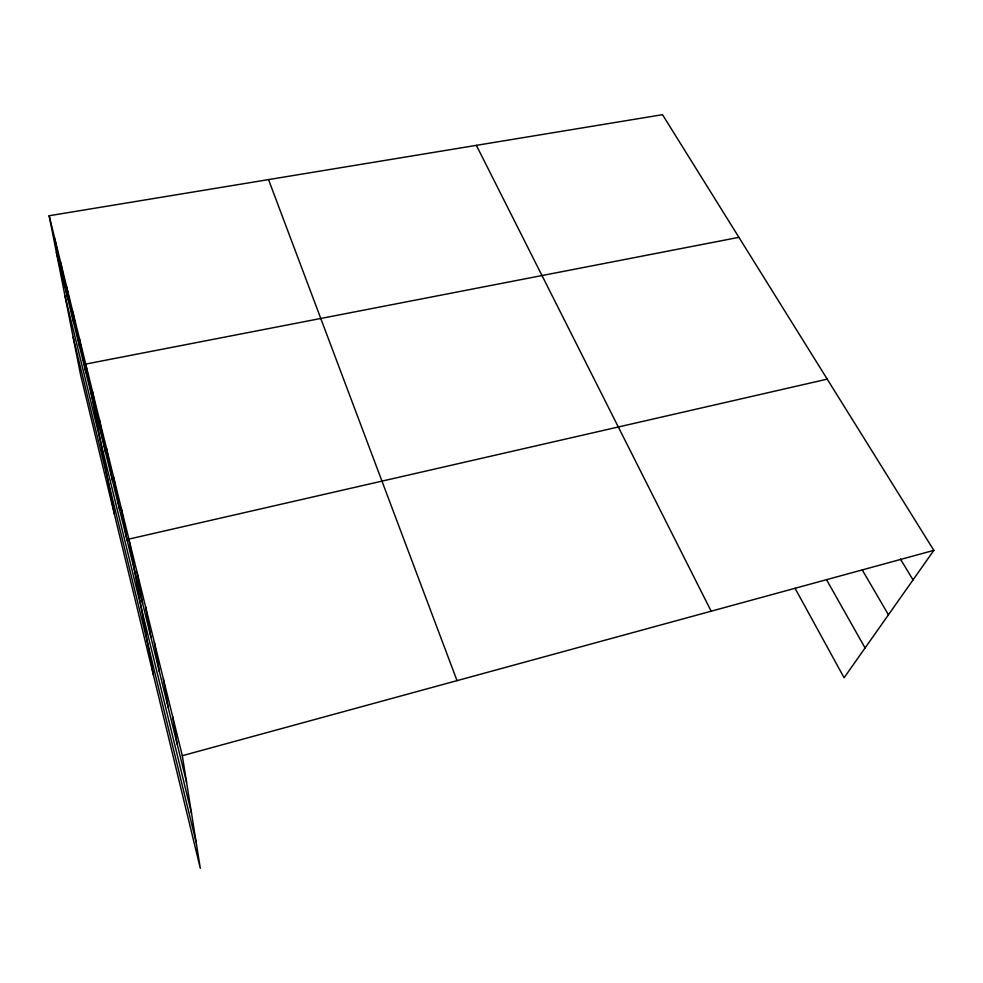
<?xml version="1.0" encoding="UTF-8"?>
<svg xmlns="http://www.w3.org/2000/svg" width="983" height="983" viewBox="0 0 983 983"><rect width="100%" height="100%" fill="white"/><g stroke="black" fill="none" stroke-linecap="round" stroke-linejoin="round"><path stroke-width="1.47" d="M49.15 215.744L182.31 755.706L200.311 868.321L80.581 374.855L49.15 215.744L662.517 114.679L933.85 550.357L844.09 677.754L795.038 588.252M182.31 755.706L933.85 550.357M827.219 379.143L128.896 539.102L153.36 674.817M738.909 237.345L85.73 364.079L114.384 514.158M900.403 559.032L913.035 579.909M862.251 569.943L888.448 614.805M826.629 579.884L865.077 647.969M476.374 145.349L711.164 611.205M268.531 179.606L457.021 680.641M56.363 252.25L186.561 782.296M64.939 295.674L191.525 813.334M73.147 337.243L196.17 842.468M54.851 238.881L61.99 275.154M66.721 286.975L73.664 322.707M60.713 262.621L67.753 298.635M72.889 311.992L79.734 347.417M79.218 337.685L85.963 372.766M92.427 391.222L98.927 425.528M99.308 419.127L105.672 452.991M106.385 447.83L112.603 481.215M113.672 477.369L119.729 510.238M121.167 507.781L127.065 540.085M137.092 572.364L142.609 603.378M145.558 606.695L150.854 636.959M154.306 642.145L159.369 671.598M163.325 678.749L168.142 707.33M172.664 716.582L177.198 744.205"/></g></svg>
